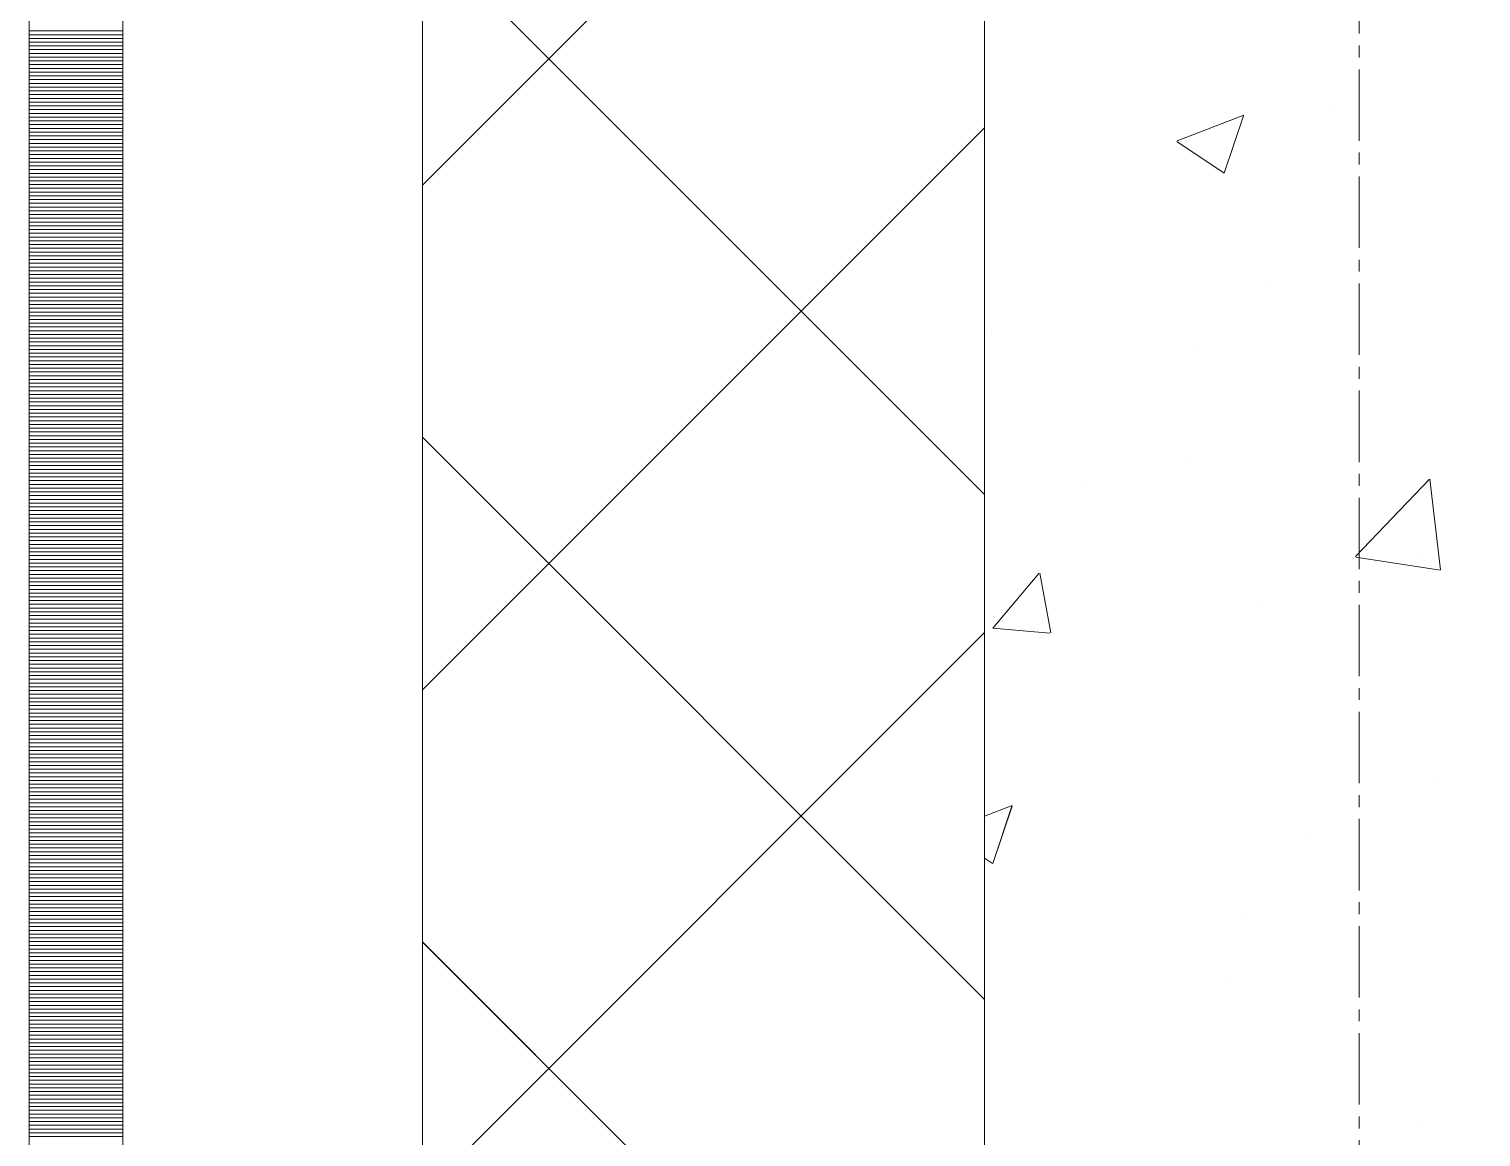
# Model space of a CAD drawing. Header units: millimetres. Extents: x 470010 to 1231400, y -134005 to 421770.
# Drawn here: x 672518.6 to 672906.1, y -22136.6 to -21841 of the extents above; entities that cross this region are included whole.
import ezdxf
from ezdxf.enums import TextEntityAlignment as Align

# ---------------------------------------------------------------- set-up
doc = ezdxf.new("R2010")
doc.units = ezdxf.units.MM
doc.linetypes.add('CENTER2', pattern=[28.575, 19.05, -3.175, 3.175, -3.175])
doc.linetypes.add('DASHED', pattern=[19.05, 12.7, -6.35])
doc.layers.get('Defpoints').update_dxf_attribs({"color": 140})
doc.layers.add('АР_Делит', color=120, linetype='Continuous', lineweight=0, plot=False)
for name, color, linetype, lineweight in [('АР_Стены ПЕНОблок', 52, 'Continuous', 20), ('АР_Тонкая', 254, 'Continuous', 5), ('АР_Утеплитель', 31, 'Continuous', 0), ('АР_Штриховка', 8, 'Continuous', 0)]:
    doc.layers.add(name, color=color, linetype=linetype, lineweight=lineweight)
doc.layers.add('РД_Оси_100', color=7, linetype='Continuous', lineweight=0, true_color=0x525252)
doc.styles.add('style1', font='ARIALN.TTF')

# ---------------------------------------------------------------- blocks, each defined once
blk = doc.blocks.new('СОШ_2200_АР_ОСИ_М100_28.05.24')
at = {"layer": 'АР_Делит', "color": 251, "linetype": 'DASHED', "true_color": 0x636466}
blk.add_lwpolyline([(-355, 13145), (-355, 100855), (37145, 100855), (37145, 129155), (72745, 129155), (72745, 135155), (114955, 135155), (114955, -355)], dxfattribs=at)
at = {"layer": 'РД_Оси_100', "color": 251, "linetype": 'CENTER2', "true_color": 0x636466}
blk.add_line((0, -6155), (0, 139938.679), dxfattribs=at)
blk = doc.blocks.new('A$C9108343f')
at = {"layer": 'АР_Стены ПЕНОблок', "color": 18, "linetype": 'Continuous', "lineweight": 20, "true_color": 0x000000}
blk.add_line((7054.96, 97555), (7054.96, 21355), dxfattribs=at)
at = {"layer": 'АР_Тонкая', "color": 18, "linetype": 'Continuous', "lineweight": 5, "true_color": 0x000000}
for p, q in [((6799.96, 97555), (6799.96, 21355)), ((6824.96, 97555), (6824.96, 21355)), ((6824.96, 21355), (6824.96, 97555)), ((6904.96, 21355), (6904.96, 97555))]:
    blk.add_line(p, q, dxfattribs=at)
at = {"layer": 'АР_Утеплитель', "color": 18, "linetype": 'Continuous', "lineweight": 0, "true_color": 0x000000}
for p, q in [((6904.96, 97555), (6904.96, 21355)), ((7054.96, 21355), (7054.96, 97555))]:
    blk.add_line(p, q, dxfattribs=at)
at = {"layer": 'АР_Штриховка', "color": 18, "linetype": 'Continuous', "lineweight": 0, "true_color": 0x000000}
for p, q in [((6904.96, 78483.62), (7054.96, 78633.62)), ((7054.96, 78401.05), (6904.96, 78551.05)), ((6799.96, 78524.75), (6824.96, 78524.75)), ((6799.96, 78523.75), (6824.96, 78523.75)), ((6799.96, 78522.75), (6824.96, 78522.75)), ((6799.96, 78521.75), (6824.96, 78521.75)), ((6799.96, 78520.75), (6824.96, 78520.75)), ((6799.96, 78519.75), (6824.96, 78519.75)), ((6799.96, 78518.75), (6824.96, 78518.75)), ((6799.96, 78517.75), (6824.96, 78517.75)), ((6799.96, 78516.75), (6824.96, 78516.75)), ((6799.96, 78515.75), (6824.96, 78515.75)), ((6799.96, 78514.75), (6824.96, 78514.75)), ((6799.96, 78513.75), (6824.96, 78513.75)), ((6799.96, 78512.75), (6824.96, 78512.75)), ((6799.96, 78511.75), (6824.96, 78511.75)), ((6799.96, 78510.75), (6824.96, 78510.75)), ((6799.96, 78509.75), (6824.96, 78509.75)), ((6799.96, 78508.75), (6824.96, 78508.75)), ((6799.96, 78507.75), (6824.96, 78507.75)), ((6799.96, 78506.75), (6824.96, 78506.75)), ((6799.96, 78505.75), (6824.96, 78505.75)), ((6799.96, 78504.75), (6824.96, 78504.75)), ((6799.96, 78503.75), (6824.96, 78503.75)), ((6799.96, 78502.75), (6824.96, 78502.75)), ((6799.96, 78501.75), (6824.96, 78501.75)), ((7106.38, 78495.44), (7124.16, 78502.27)), ((7118.95, 78486.76), (7124.1, 78502.11)), ((7148.29, 78504.43), (7148.29, 78504.43)), ((6799.96, 78500.75), (6824.96, 78500.75)), ((6799.96, 78499.75), (6824.96, 78499.75)), ((6799.96, 78498.75), (6824.96, 78498.75)), ((6799.96, 78497.75), (6824.96, 78497.75)), ((6904.96, 78348.92), (7054.96, 78498.92)), ((6799.96, 78496.75), (6824.96, 78496.75)), ((6799.96, 78495.75), (6824.96, 78495.75)), ((6799.96, 78494.75), (6824.96, 78494.75)), ((6799.96, 78493.75), (6824.96, 78493.75)), ((7106.3, 78495.28), (7118.94, 78486.76)), ((6799.96, 78492.75), (6824.96, 78492.75)), ((6799.96, 78491.75), (6824.96, 78491.75)), ((6799.96, 78490.75), (6824.96, 78490.75)), ((6799.96, 78489.75), (6824.96, 78489.75)), ((6799.96, 78488.75), (6824.96, 78488.75)), ((6799.96, 78487.75), (6824.96, 78487.75)), ((6799.96, 78486.75), (6824.96, 78486.75)), ((6799.96, 78485.75), (6824.96, 78485.75)), ((6799.96, 78484.75), (6824.96, 78484.75)), ((6799.96, 78483.75), (6824.96, 78483.75)), ((6799.96, 78482.75), (6824.96, 78482.75)), ((6799.96, 78481.75), (6824.96, 78481.75)), ((6799.96, 78480.75), (6824.96, 78480.75)), ((6799.96, 78479.75), (6824.96, 78479.75)), ((6799.96, 78478.75), (6824.96, 78478.75)), ((6799.96, 78477.75), (6824.96, 78477.75)), ((6799.96, 78476.75), (6824.96, 78476.75)), ((6799.96, 78475.75), (6824.96, 78475.75)), ((6799.96, 78474.75), (6824.96, 78474.75)), ((6799.96, 78473.75), (6824.96, 78473.75)), ((6799.96, 78472.75), (6824.96, 78472.75)), ((6799.96, 78471.75), (6824.96, 78471.75)), ((6799.96, 78470.75), (6824.96, 78470.75)), ((6799.96, 78469.75), (6824.96, 78469.75)), ((6799.96, 78468.75), (6824.96, 78468.75)), ((6799.96, 78467.75), (6824.96, 78467.75)), ((6799.96, 78466.75), (6824.96, 78466.75)), ((6799.96, 78465.75), (6824.96, 78465.75)), ((6799.96, 78464.75), (6824.96, 78464.75)), ((6799.96, 78463.75), (6824.96, 78463.75)), ((6799.96, 78462.75), (6824.96, 78462.75)), ((6799.96, 78461.75), (6824.96, 78461.75)), ((6799.96, 78460.75), (6824.96, 78460.75)), ((6799.96, 78459.75), (6824.96, 78459.75)), ((6799.96, 78458.75), (6824.96, 78458.75)), ((6799.96, 78457.75), (6824.96, 78457.75)), ((6799.96, 78456.75), (6824.96, 78456.75)), ((6799.96, 78455.75), (6824.96, 78455.75)), ((6799.96, 78454.75), (6824.96, 78454.75)), ((7130.9, 78457.02), (7130.9, 78457.02)), ((6799.96, 78453.75), (6824.96, 78453.75)), ((6799.96, 78452.75), (6824.96, 78452.75)), ((6799.96, 78451.75), (6824.96, 78451.75)), ((6799.96, 78450.75), (6824.96, 78450.75)), ((6799.96, 78449.75), (6824.96, 78449.75)), ((6799.96, 78448.75), (6824.96, 78448.75)), ((6799.96, 78447.75), (6824.96, 78447.75)), ((6799.96, 78446.75), (6824.96, 78446.75)), ((6799.96, 78445.75), (6824.96, 78445.75)), ((6799.96, 78444.75), (6824.96, 78444.75)), ((6799.96, 78443.75), (6824.96, 78443.75)), ((7056.73, 78444.2), (7056.73, 78444.2)), ((6799.96, 78442.75), (6824.96, 78442.75)), ((6799.96, 78441.75), (6824.96, 78441.75)), ((6799.96, 78440.75), (6824.96, 78440.75)), ((6799.96, 78439.75), (6824.96, 78439.75)), ((7110.9, 78440.81), (7110.9, 78440.81)), ((6799.96, 78438.75), (6824.96, 78438.75)), ((6799.96, 78437.75), (6824.96, 78437.75)), ((6799.96, 78436.75), (6824.96, 78436.75)), ((6799.96, 78435.75), (6824.96, 78435.75)), ((6799.96, 78434.75), (6824.96, 78434.75)), ((6799.96, 78433.75), (6824.96, 78433.75)), ((6799.96, 78432.75), (6824.96, 78432.75)), ((6799.96, 78431.75), (6824.96, 78431.75)), ((6799.96, 78430.75), (6824.96, 78430.75)), ((6799.96, 78429.75), (6824.96, 78429.75)), ((6799.96, 78428.75), (6824.96, 78428.75)), ((6799.96, 78427.75), (6824.96, 78427.75)), ((6799.96, 78426.75), (6824.96, 78426.75)), ((6799.96, 78425.75), (6824.96, 78425.75)), ((6799.96, 78424.75), (6824.96, 78424.75)), ((6799.96, 78423.75), (6824.96, 78423.75)), ((6799.96, 78422.75), (6824.96, 78422.75)), ((6799.96, 78421.75), (6824.96, 78421.75)), ((6799.96, 78420.75), (6824.96, 78420.75)), ((6799.96, 78419.75), (6824.96, 78419.75)), ((6799.96, 78418.75), (6824.96, 78418.75)), ((6799.96, 78417.75), (6824.96, 78417.75)), ((6799.96, 78416.75), (6824.96, 78416.75)), ((7054.96, 78266.35), (6904.96, 78416.35)), ((6799.96, 78415.75), (6824.96, 78415.75)), ((6799.96, 78414.75), (6824.96, 78414.75)), ((6799.96, 78413.75), (6824.96, 78413.75)), ((6799.96, 78412.75), (6824.96, 78412.75)), ((6799.96, 78411.75), (6824.96, 78411.75)), ((6799.96, 78410.75), (6824.96, 78410.75)), ((6799.96, 78409.75), (6824.96, 78409.75)), ((6799.96, 78408.75), (6824.96, 78408.75)), ((7110.29, 78410.08), (7110.29, 78410.08)), ((6799.96, 78407.75), (6824.96, 78407.75)), ((6799.96, 78406.75), (6824.96, 78406.75)), ((6799.96, 78405.75), (6824.96, 78405.75)), ((6799.96, 78404.75), (6824.96, 78404.75)), ((7081.47, 78404.25), (7081.47, 78404.25)), ((7153.97, 78384.49), (7173.76, 78405.11)), ((7176.64, 78380.99), (7173.83, 78405.12)), ((6799.96, 78403.75), (6824.96, 78403.75)), ((6799.96, 78402.75), (6824.96, 78402.75)), ((6799.96, 78401.75), (6824.96, 78401.75)), ((6799.96, 78400.75), (6824.96, 78400.75)), ((6799.96, 78399.75), (6824.96, 78399.75)), ((6799.96, 78398.75), (6824.96, 78398.75)), ((6799.96, 78397.75), (6824.96, 78397.75)), ((6799.96, 78396.75), (6824.96, 78396.75)), ((6799.96, 78395.75), (6824.96, 78395.75)), ((6799.96, 78394.75), (6824.96, 78394.75)), ((6799.96, 78393.75), (6824.96, 78393.75)), ((6799.96, 78392.75), (6824.96, 78392.75)), ((6799.96, 78391.75), (6824.96, 78391.75)), ((6799.96, 78390.75), (6824.96, 78390.75)), ((6799.96, 78389.75), (6824.96, 78389.75)), ((6799.96, 78388.75), (6824.96, 78388.75)), ((6799.96, 78387.75), (6824.96, 78387.75)), ((6799.96, 78386.75), (6824.96, 78386.75)), ((6799.96, 78385.75), (6824.96, 78385.75)), ((7171.77, 78385.04), (7171.77, 78385.04)), ((6799.96, 78384.75), (6824.96, 78384.75)), ((6799.96, 78383.75), (6824.96, 78383.75)), ((6799.96, 78382.75), (6824.96, 78382.75)), ((6799.96, 78381.75), (6824.96, 78381.75)), ((7154.03, 78384.37), (7176.62, 78380.87)), ((6799.96, 78380.75), (6824.96, 78380.75)), ((6799.96, 78379.75), (6824.96, 78379.75)), ((6799.96, 78378.75), (6824.96, 78378.75)), ((6799.96, 78377.75), (6824.96, 78377.75)), ((7057.18, 78365.41), (7069.43, 78380.01)), ((7072.63, 78364.13), (7069.69, 78380.05)), ((6799.96, 78376.75), (6824.96, 78376.75)), ((6799.96, 78375.75), (6824.96, 78375.75)), ((6799.96, 78374.75), (6824.96, 78374.75)), ((6799.96, 78373.75), (6824.96, 78373.75)), ((6799.96, 78372.75), (6824.96, 78372.75)), ((6799.96, 78371.75), (6824.96, 78371.75)), ((6799.96, 78370.75), (6824.96, 78370.75)), ((6799.96, 78369.75), (6824.96, 78369.75)), ((7127.82, 78372.46), (7127.82, 78372.46)), ((6799.96, 78368.75), (6824.96, 78368.75)), ((6799.96, 78367.75), (6824.96, 78367.75)), ((6799.96, 78366.75), (6824.96, 78366.75)), ((6799.96, 78365.75), (6824.96, 78365.75)), ((7057.18, 78365.41), (7072.36, 78364.08)), ((6799.96, 78364.75), (6824.96, 78364.75)), ((6799.96, 78363.75), (6824.96, 78363.75)), ((6799.96, 78362.75), (6824.96, 78362.75)), ((6799.96, 78361.75), (6824.96, 78361.75)), ((6904.96, 78214.21), (7054.96, 78364.21)), ((6799.96, 78360.75), (6824.96, 78360.75)), ((6799.96, 78359.75), (6824.96, 78359.75)), ((6799.96, 78358.75), (6824.96, 78358.75)), ((6799.96, 78357.75), (6824.96, 78357.75)), ((6799.96, 78356.75), (6824.96, 78356.75)), ((6799.96, 78355.75), (6824.96, 78355.75)), ((6799.96, 78354.75), (6824.96, 78354.75)), ((6799.96, 78353.75), (6824.96, 78353.75)), ((6799.96, 78352.75), (6824.96, 78352.75)), ((6799.96, 78351.75), (6824.96, 78351.75)), ((6799.96, 78350.75), (6824.96, 78350.75)), ((6799.96, 78349.75), (6824.96, 78349.75)), ((6799.96, 78348.75), (6824.96, 78348.75)), ((6799.96, 78347.75), (6824.96, 78347.75)), ((6799.96, 78346.75), (6824.96, 78346.75)), ((6799.96, 78345.75), (6824.96, 78345.75)), ((6799.96, 78344.75), (6824.96, 78344.75)), ((6799.96, 78343.75), (6824.96, 78343.75)), ((6799.96, 78342.75), (6824.96, 78342.75)), ((6799.96, 78341.75), (6824.96, 78341.75)), ((6799.96, 78340.75), (6824.96, 78340.75)), ((6799.96, 78339.75), (6824.96, 78339.75)), ((6799.96, 78338.75), (6824.96, 78338.75)), ((6799.96, 78337.75), (6824.96, 78337.75)), ((6799.96, 78336.75), (6824.96, 78336.75)), ((6799.96, 78335.75), (6824.96, 78335.75)), ((6799.96, 78334.75), (6824.96, 78334.75)), ((6799.96, 78333.75), (6824.96, 78333.75)), ((6799.96, 78332.75), (6824.96, 78332.75)), ((6799.96, 78331.75), (6824.96, 78331.75)), ((6799.96, 78330.75), (6824.96, 78330.75)), ((6799.96, 78329.75), (6824.96, 78329.75)), ((6799.96, 78328.75), (6824.96, 78328.75)), ((6799.96, 78327.75), (6824.96, 78327.75)), ((6799.96, 78326.75), (6824.96, 78326.75)), ((6799.96, 78325.75), (6824.96, 78325.75)), ((6799.96, 78324.75), (6824.96, 78324.75)), ((6799.96, 78323.75), (6824.96, 78323.75)), ((7175.07, 78325.19), (7175.07, 78325.19)), ((6799.96, 78322.75), (6824.96, 78322.75)), ((6799.96, 78321.75), (6824.96, 78321.75)), ((6799.96, 78320.75), (6824.96, 78320.75)), ((6799.96, 78319.75), (6824.96, 78319.75)), ((6799.96, 78318.75), (6824.96, 78318.75)), ((6799.96, 78317.75), (6824.96, 78317.75)), ((6799.96, 78316.75), (6824.96, 78316.75)), ((6799.96, 78315.75), (6824.96, 78315.75)), ((7054.96, 78315.24), (7062.36, 78318.08)), ((7057.15, 78302.57), (7062.3, 78317.92)), ((6799.96, 78314.75), (6824.96, 78314.75)), ((6799.96, 78313.75), (6824.96, 78313.75)), ((6799.96, 78312.75), (6824.96, 78312.75)), ((6799.96, 78311.75), (6824.96, 78311.75)), ((6799.96, 78310.75), (6824.96, 78310.75)), ((6799.96, 78309.75), (6824.96, 78309.75)), ((6799.96, 78308.75), (6824.96, 78308.75)), ((6799.96, 78307.75), (6824.96, 78307.75)), ((7141.79, 78309.36), (7141.79, 78309.36)), ((6799.96, 78306.75), (6824.96, 78306.75)), ((6799.96, 78305.75), (6824.96, 78305.75)), ((6799.96, 78304.75), (6824.96, 78304.75)), ((6799.96, 78303.75), (6824.96, 78303.75)), ((7054.96, 78304.04), (7057.14, 78302.57)), ((6799.96, 78302.75), (6824.96, 78302.75)), ((6799.96, 78301.75), (6824.96, 78301.75)), ((6799.96, 78300.75), (6824.96, 78300.75)), ((6799.96, 78299.75), (6824.96, 78299.75)), ((6799.96, 78298.75), (6824.96, 78298.75)), ((6799.96, 78297.75), (6824.96, 78297.75)), ((6799.96, 78296.75), (6824.96, 78296.75)), ((6799.96, 78295.75), (6824.96, 78295.75)), ((6799.96, 78294.75), (6824.96, 78294.75)), ((6799.96, 78293.75), (6824.96, 78293.75)), ((6799.96, 78292.75), (6824.96, 78292.75)), ((6799.96, 78291.75), (6824.96, 78291.75)), ((6799.96, 78290.75), (6824.96, 78290.75)), ((6799.96, 78289.75), (6824.96, 78289.75)), ((6799.96, 78288.75), (6824.96, 78288.75)), ((7124.73, 78287.91), (7124.73, 78287.91)), ((6799.96, 78287.75), (6824.96, 78287.75)), ((6799.96, 78286.75), (6824.96, 78286.75)), ((6799.96, 78285.75), (6824.96, 78285.75)), ((6799.96, 78284.75), (6824.96, 78284.75)), ((6799.96, 78283.75), (6824.96, 78283.75)), ((6799.96, 78282.75), (6824.96, 78282.75)), ((6799.96, 78281.75), (6824.96, 78281.75)), ((6799.96, 78280.75), (6824.96, 78280.75)), ((7054.96, 78131.65), (6904.96, 78281.65)), ((6799.96, 78279.75), (6824.96, 78279.75)), ((6799.96, 78278.75), (6824.96, 78278.75)), ((6799.96, 78277.75), (6824.96, 78277.75)), ((6799.96, 78276.75), (6824.96, 78276.75)), ((6799.96, 78275.75), (6824.96, 78275.75)), ((6799.96, 78274.75), (6824.96, 78274.75)), ((6799.96, 78273.75), (6824.96, 78273.75)), ((6799.96, 78272.75), (6824.96, 78272.75)), ((6799.96, 78271.75), (6824.96, 78271.75)), ((6799.96, 78270.75), (6824.96, 78270.75)), ((6799.96, 78269.75), (6824.96, 78269.75)), ((6799.96, 78268.75), (6824.96, 78268.75)), ((7120.64, 78270.73), (7120.64, 78270.73)), ((6799.96, 78267.75), (6824.96, 78267.75)), ((6799.96, 78266.75), (6824.96, 78266.75)), ((6799.96, 78265.75), (6824.96, 78265.75)), ((6799.96, 78264.75), (6824.96, 78264.75)), ((6799.96, 78263.75), (6824.96, 78263.75)), ((6799.96, 78262.75), (6824.96, 78262.75)), ((6799.96, 78261.75), (6824.96, 78261.75)), ((6799.96, 78260.75), (6824.96, 78260.75)), ((6799.96, 78259.75), (6824.96, 78259.75)), ((6799.96, 78258.75), (6824.96, 78258.75)), ((6799.96, 78257.75), (6824.96, 78257.75)), ((6799.96, 78256.75), (6824.96, 78256.75)), ((6799.96, 78255.75), (6824.96, 78255.75)), ((6799.96, 78254.75), (6824.96, 78254.75)), ((6799.96, 78253.75), (6824.96, 78253.75)), ((6799.96, 78252.75), (6824.96, 78252.75)), ((6799.96, 78251.75), (6824.96, 78251.75)), ((6799.96, 78250.75), (6824.96, 78250.75)), ((6799.96, 78249.75), (6824.96, 78249.75)), ((6799.96, 78248.75), (6824.96, 78248.75)), ((6799.96, 78247.75), (6824.96, 78247.75)), ((6799.96, 78246.75), (6824.96, 78246.75)), ((6799.96, 78245.75), (6824.96, 78245.75)), ((6799.96, 78244.75), (6824.96, 78244.75)), ((6799.96, 78243.75), (6824.96, 78243.75)), ((6799.96, 78242.75), (6824.96, 78242.75)), ((6799.96, 78241.75), (6824.96, 78241.75)), ((6799.96, 78240.75), (6824.96, 78240.75)), ((6799.96, 78239.75), (6824.96, 78239.75)), ((6799.96, 78238.75), (6824.96, 78238.75)), ((6799.96, 78237.75), (6824.96, 78237.75)), ((6799.96, 78236.75), (6824.96, 78236.75)), ((6799.96, 78235.75), (6824.96, 78235.75)), ((6799.96, 78234.75), (6824.96, 78234.75)), ((6799.96, 78233.75), (6824.96, 78233.75)), ((6799.96, 78232.75), (6824.96, 78232.75)), ((6799.96, 78231.75), (6824.96, 78231.75)), ((6799.96, 78230.75), (6824.96, 78230.75)), ((7171.83, 78233.38), (7171.83, 78233.38)), ((6799.96, 78229.75), (6824.96, 78229.75))]:
    blk.add_line(p, q, dxfattribs=at)
at = {"layer": 'РД_Оси_100'}
blk.add_blockref('СОШ_2200_АР_ОСИ_М100_28.05.24', (7154.96, 6755), dxfattribs=at)
at = {"layer": 'Defpoints', "color": 18, "true_color": 0x000000, "style": 'style1'}
for p in [(143949.34, 316089.12), (143974.98, 281639.5), (143890.4, 273244.71), (143839.99, 264276.81), (143967.75, 254892.38), (12251.96, 104178.14), (12382.58, 96023.14)]:
    blk.add_attdef('АР-ПОМЕЩЕНИЕ:НАИМЕНОВАНИЕ', text='', height=100, dxfattribs=at).set_placement(p, align=Align.MIDDLE)
at = {"layer": 'Defpoints', "color": 18, "true_color": 0x000000, "style": 'style1', "flags": 8}
for p in [(143951.3, 279099.09), (143848.34, 269251.11), (143875.33, 260094.25), (144049.74, 250824.7), (163419.28, 238153.36), (155897.46, 237965.97), (183037.2, 237965.97), (143342.94, 237876.19)]:
    blk.add_attdef('АР-ПОМЕЩЕНИЕ:НАИМЕНОВАНИЕ', text='', height=100, dxfattribs=at).set_placement(p, align=Align.MIDDLE)

msp = doc.modelspace()

# ---------------------------------------------------------------- linework, layer by layer
at = {"layer": 'АР_Стены ПЕНОблок', "color": 18, "linetype": 'Continuous', "lineweight": 20, "true_color": 0x000000}
msp.add_line((672773.57, -2811.242), (672773.57, -79011.242), dxfattribs=at)
at = {"layer": 'АР_Тонкая', "color": 18, "linetype": 'Continuous', "lineweight": 5, "true_color": 0x000000}
for p, q in [((672518.57, -2811.242), (672518.57, -79011.242)), ((672543.57, -2811.242), (672543.57, -79011.242)), ((672543.57, -79011.242), (672543.57, -2811.242)), ((672623.57, -79011.242), (672623.57, -2811.242))]:
    msp.add_line(p, q, dxfattribs=at)
at = {"layer": 'АР_Утеплитель', "color": 18, "linetype": 'Continuous', "lineweight": 0, "true_color": 0x000000}
for p, q in [((672623.57, -2811.242), (672623.57, -79011.242)), ((672773.57, -79011.242), (672773.57, -2811.242))]:
    msp.add_line(p, q, dxfattribs=at)
at = {"layer": 'АР_Штриховка', "color": 18, "linetype": 'Continuous', "lineweight": 0, "true_color": 0x000000}
for p, q in [((672623.57, -21882.62), (672773.57, -21732.62)), ((672773.57, -21965.187), (672623.57, -21815.187)), ((672518.57, -21841.492), (672543.57, -21841.492)), ((672518.57, -21842.492), (672543.57, -21842.492)), ((672518.57, -21843.492), (672543.57, -21843.492)), ((672518.57, -21844.492), (672543.57, -21844.492)), ((672518.57, -21845.492), (672543.57, -21845.492)), ((672518.57, -21846.492), (672543.57, -21846.492)), ((672518.57, -21847.492), (672543.57, -21847.492)), ((672518.57, -21848.492), (672543.57, -21848.492)), ((672518.57, -21849.492), (672543.57, -21849.492)), ((672518.57, -21850.492), (672543.57, -21850.492)), ((672518.57, -21851.492), (672543.57, -21851.492)), ((672518.57, -21852.492), (672543.57, -21852.492)), ((672518.57, -21853.492), (672543.57, -21853.492)), ((672518.57, -21854.492), (672543.57, -21854.492)), ((672518.57, -21855.492), (672543.57, -21855.492)), ((672518.57, -21856.492), (672543.57, -21856.492)), ((672518.57, -21857.492), (672543.57, -21857.492)), ((672518.57, -21858.492), (672543.57, -21858.492)), ((672518.57, -21859.492), (672543.57, -21859.492)), ((672518.57, -21860.492), (672543.57, -21860.492)), ((672518.57, -21861.492), (672543.57, -21861.492)), ((672518.57, -21862.492), (672543.57, -21862.492)), ((672518.57, -21863.492), (672543.57, -21863.492)), ((672518.57, -21864.492), (672543.57, -21864.492)), ((672518.57, -21865.492), (672543.57, -21865.492)), ((672518.57, -21866.492), (672543.57, -21866.492)), ((672824.987, -21870.803), (672842.772, -21863.976)), ((672837.566, -21879.486), (672842.717, -21864.137)), ((672518.57, -21867.492), (672543.57, -21867.492)), ((672518.57, -21868.492), (672543.57, -21868.492)), ((672518.57, -21869.492), (672543.57, -21869.492)), ((672518.57, -21870.492), (672543.57, -21870.492)), ((672623.57, -22017.324), (672773.57, -21867.324)), ((672518.57, -21871.492), (672543.57, -21871.492)), ((672518.57, -21872.492), (672543.57, -21872.492)), ((672518.57, -21873.492), (672543.57, -21873.492)), ((672518.57, -21874.492), (672543.57, -21874.492)), ((672824.917, -21870.959), (672837.551, -21879.481)), ((672518.57, -21875.492), (672543.57, -21875.492)), ((672518.57, -21876.492), (672543.57, -21876.492)), ((672518.57, -21877.492), (672543.57, -21877.492)), ((672518.57, -21878.492), (672543.57, -21878.492)), ((672518.57, -21879.492), (672543.57, -21879.492)), ((672518.57, -21880.492), (672543.57, -21880.492)), ((672518.57, -21881.492), (672543.57, -21881.492)), ((672518.57, -21882.492), (672543.57, -21882.492)), ((672518.57, -21883.492), (672543.57, -21883.492)), ((672518.57, -21884.492), (672543.57, -21884.492)), ((672518.57, -21885.492), (672543.57, -21885.492)), ((672518.57, -21886.492), (672543.57, -21886.492)), ((672518.57, -21887.492), (672543.57, -21887.492)), ((672518.57, -21888.492), (672543.57, -21888.492)), ((672518.57, -21889.492), (672543.57, -21889.492)), ((672518.57, -21890.492), (672543.57, -21890.492)), ((672518.57, -21891.492), (672543.57, -21891.492)), ((672518.57, -21892.492), (672543.57, -21892.492)), ((672518.57, -21893.492), (672543.57, -21893.492)), ((672518.57, -21894.492), (672543.57, -21894.492)), ((672518.57, -21895.492), (672543.57, -21895.492)), ((672518.57, -21896.492), (672543.57, -21896.492)), ((672518.57, -21897.492), (672543.57, -21897.492)), ((672518.57, -21898.492), (672543.57, -21898.492)), ((672518.57, -21899.492), (672543.57, -21899.492)), ((672518.57, -21900.492), (672543.57, -21900.492)), ((672518.57, -21901.492), (672543.57, -21901.492)), ((672518.57, -21902.492), (672543.57, -21902.492)), ((672518.57, -21903.492), (672543.57, -21903.492)), ((672518.57, -21904.492), (672543.57, -21904.492)), ((672518.57, -21905.492), (672543.57, -21905.492)), ((672518.57, -21906.492), (672543.57, -21906.492)), ((672518.57, -21907.492), (672543.57, -21907.492)), ((672518.57, -21908.492), (672543.57, -21908.492)), ((672518.57, -21909.492), (672543.57, -21909.492)), ((672518.57, -21910.492), (672543.57, -21910.492)), ((672518.57, -21911.492), (672543.57, -21911.492)), ((672518.57, -21912.492), (672543.57, -21912.492)), ((672518.57, -21913.492), (672543.57, -21913.492)), ((672518.57, -21914.492), (672543.57, -21914.492)), ((672518.57, -21915.492), (672543.57, -21915.492)), ((672518.57, -21916.492), (672543.57, -21916.492)), ((672518.57, -21917.492), (672543.57, -21917.492)), ((672518.57, -21918.492), (672543.57, -21918.492)), ((672518.57, -21919.492), (672543.57, -21919.492)), ((672518.57, -21920.492), (672543.57, -21920.492)), ((672518.57, -21921.492), (672543.57, -21921.492)), ((672518.57, -21922.492), (672543.57, -21922.492)), ((672518.57, -21923.492), (672543.57, -21923.492)), ((672518.57, -21924.492), (672543.57, -21924.492)), ((672518.57, -21925.492), (672543.57, -21925.492)), ((672518.57, -21926.492), (672543.57, -21926.492)), ((672518.57, -21927.492), (672543.57, -21927.492)), ((672518.57, -21928.492), (672543.57, -21928.492)), ((672518.57, -21929.492), (672543.57, -21929.492)), ((672518.57, -21930.492), (672543.57, -21930.492)), ((672518.57, -21931.492), (672543.57, -21931.492)), ((672518.57, -21932.492), (672543.57, -21932.492)), ((672518.57, -21933.492), (672543.57, -21933.492)), ((672518.57, -21934.492), (672543.57, -21934.492)), ((672518.57, -21935.492), (672543.57, -21935.492)), ((672518.57, -21936.492), (672543.57, -21936.492)), ((672518.57, -21937.492), (672543.57, -21937.492)), ((672518.57, -21938.492), (672543.57, -21938.492)), ((672518.57, -21939.492), (672543.57, -21939.492)), ((672518.57, -21940.492), (672543.57, -21940.492)), ((672518.57, -21941.492), (672543.57, -21941.492)), ((672518.57, -21942.492), (672543.57, -21942.492)), ((672518.57, -21943.492), (672543.57, -21943.492)), ((672518.57, -21944.492), (672543.57, -21944.492)), ((672518.57, -21945.492), (672543.57, -21945.492)), ((672518.57, -21946.492), (672543.57, -21946.492)), ((672518.57, -21947.492), (672543.57, -21947.492)), ((672518.57, -21948.492), (672543.57, -21948.492)), ((672518.57, -21949.492), (672543.57, -21949.492)), ((672518.57, -21950.492), (672543.57, -21950.492)), ((672518.57, -21951.492), (672543.57, -21951.492)), ((672773.57, -22099.891), (672623.57, -21949.891)), ((672518.57, -21952.492), (672543.57, -21952.492)), ((672518.57, -21953.492), (672543.57, -21953.492)), ((672518.57, -21954.492), (672543.57, -21954.492)), ((672518.57, -21955.492), (672543.57, -21955.492)), ((672518.57, -21956.492), (672543.57, -21956.492)), ((672518.57, -21957.492), (672543.57, -21957.492)), ((672518.57, -21958.492), (672543.57, -21958.492)), ((672518.57, -21959.492), (672543.57, -21959.492)), ((672518.57, -21960.492), (672543.57, -21960.492)), ((672518.57, -21961.492), (672543.57, -21961.492)), ((672518.57, -21962.492), (672543.57, -21962.492)), ((672518.57, -21963.492), (672543.57, -21963.492)), ((672872.586, -21981.752), (672892.369, -21961.133)), ((672895.25, -21985.247), (672892.443, -21961.125)), ((672518.57, -21964.492), (672543.57, -21964.492)), ((672518.57, -21965.492), (672543.57, -21965.492)), ((672518.57, -21966.492), (672543.57, -21966.492)), ((672518.57, -21967.492), (672543.57, -21967.492)), ((672518.57, -21968.492), (672543.57, -21968.492)), ((672518.57, -21969.492), (672543.57, -21969.492)), ((672518.57, -21970.492), (672543.57, -21970.492)), ((672518.57, -21971.492), (672543.57, -21971.492)), ((672518.57, -21972.492), (672543.57, -21972.492)), ((672518.57, -21973.492), (672543.57, -21973.492)), ((672518.57, -21974.492), (672543.57, -21974.492)), ((672518.57, -21975.492), (672543.57, -21975.492)), ((672518.57, -21976.492), (672543.57, -21976.492)), ((672518.57, -21977.492), (672543.57, -21977.492)), ((672518.57, -21978.492), (672543.57, -21978.492)), ((672518.57, -21979.492), (672543.57, -21979.492)), ((672518.57, -21980.492), (672543.57, -21980.492)), ((672518.57, -21981.492), (672543.57, -21981.492)), ((672518.57, -21982.492), (672543.57, -21982.492)), ((672872.64, -21981.869), (672895.23, -21985.372)), ((672518.57, -21983.492), (672543.57, -21983.492)), ((672518.57, -21984.492), (672543.57, -21984.492)), ((672518.57, -21985.492), (672543.57, -21985.492)), ((672518.57, -21986.492), (672543.57, -21986.492)), ((672775.794, -22000.829), (672788.039, -21986.236)), ((672791.238, -22002.114), (672788.301, -21986.192)), ((672518.57, -21987.492), (672543.57, -21987.492)), ((672518.57, -21988.492), (672543.57, -21988.492)), ((672518.57, -21989.492), (672543.57, -21989.492)), ((672518.57, -21990.492), (672543.57, -21990.492)), ((672518.57, -21991.492), (672543.57, -21991.492)), ((672518.57, -21992.492), (672543.57, -21992.492)), ((672518.57, -21993.492), (672543.57, -21993.492)), ((672518.57, -21994.492), (672543.57, -21994.492)), ((672518.57, -21995.492), (672543.57, -21995.492)), ((672518.57, -21996.492), (672543.57, -21996.492)), ((672518.57, -21997.492), (672543.57, -21997.492)), ((672518.57, -21998.492), (672543.57, -21998.492)), ((672518.57, -21999.492), (672543.57, -21999.492)), ((672518.57, -22000.492), (672543.57, -22000.492)), ((672518.57, -22001.492), (672543.57, -22001.492)), ((672518.57, -22002.492), (672543.57, -22002.492)), ((672623.57, -22152.028), (672773.57, -22002.028)), ((672775.794, -22000.834), (672790.976, -22002.162)), ((672518.57, -22003.492), (672543.57, -22003.492)), ((672518.57, -22004.492), (672543.57, -22004.492)), ((672518.57, -22005.492), (672543.57, -22005.492)), ((672518.57, -22006.492), (672543.57, -22006.492)), ((672518.57, -22007.492), (672543.57, -22007.492)), ((672518.57, -22008.492), (672543.57, -22008.492)), ((672518.57, -22009.492), (672543.57, -22009.492)), ((672518.57, -22010.492), (672543.57, -22010.492)), ((672518.57, -22011.492), (672543.57, -22011.492)), ((672518.57, -22012.492), (672543.57, -22012.492)), ((672518.57, -22013.492), (672543.57, -22013.492)), ((672518.57, -22014.492), (672543.57, -22014.492)), ((672518.57, -22015.492), (672543.57, -22015.492)), ((672518.57, -22016.492), (672543.57, -22016.492)), ((672518.57, -22017.492), (672543.57, -22017.492)), ((672518.57, -22018.492), (672543.57, -22018.492)), ((672518.57, -22019.492), (672543.57, -22019.492)), ((672518.57, -22020.492), (672543.57, -22020.492)), ((672518.57, -22021.492), (672543.57, -22021.492)), ((672518.57, -22022.492), (672543.57, -22022.492)), ((672518.57, -22023.492), (672543.57, -22023.492)), ((672518.57, -22024.492), (672543.57, -22024.492)), ((672518.57, -22025.492), (672543.57, -22025.492)), ((672518.57, -22026.492), (672543.57, -22026.492)), ((672518.57, -22027.492), (672543.57, -22027.492)), ((672518.57, -22028.492), (672543.57, -22028.492)), ((672518.57, -22029.492), (672543.57, -22029.492)), ((672518.57, -22030.492), (672543.57, -22030.492)), ((672518.57, -22031.492), (672543.57, -22031.492)), ((672518.57, -22032.492), (672543.57, -22032.492)), ((672518.57, -22033.492), (672543.57, -22033.492)), ((672518.57, -22034.492), (672543.57, -22034.492)), ((672518.57, -22035.492), (672543.57, -22035.492)), ((672518.57, -22036.492), (672543.57, -22036.492)), ((672518.57, -22037.492), (672543.57, -22037.492)), ((672518.57, -22038.492), (672543.57, -22038.492)), ((672518.57, -22039.492), (672543.57, -22039.492)), ((672518.57, -22040.492), (672543.57, -22040.492)), ((672518.57, -22041.492), (672543.57, -22041.492)), ((672518.57, -22042.492), (672543.57, -22042.492)), ((672518.57, -22043.492), (672543.57, -22043.492)), ((672518.57, -22044.492), (672543.57, -22044.492)), ((672518.57, -22045.492), (672543.57, -22045.492)), ((672518.57, -22046.492), (672543.57, -22046.492)), ((672518.57, -22047.492), (672543.57, -22047.492)), ((672518.57, -22048.492), (672543.57, -22048.492)), ((672773.57, -22051.005), (672780.97, -22048.164)), ((672775.764, -22063.674), (672780.915, -22048.325)), ((672518.57, -22049.492), (672543.57, -22049.492)), ((672518.57, -22050.492), (672543.57, -22050.492)), ((672518.57, -22051.492), (672543.57, -22051.492)), ((672518.57, -22052.492), (672543.57, -22052.492)), ((672518.57, -22053.492), (672543.57, -22053.492)), ((672518.57, -22054.492), (672543.57, -22054.492)), ((672518.57, -22055.492), (672543.57, -22055.492)), ((672518.57, -22056.492), (672543.57, -22056.492)), ((672518.57, -22057.492), (672543.57, -22057.492)), ((672518.57, -22058.492), (672543.57, -22058.492)), ((672518.57, -22059.492), (672543.57, -22059.492)), ((672518.57, -22060.492), (672543.57, -22060.492)), ((672518.57, -22061.492), (672543.57, -22061.492)), ((672518.57, -22062.492), (672543.57, -22062.492)), ((672518.57, -22063.492), (672543.57, -22063.492)), ((672518.57, -22064.492), (672543.57, -22064.492)), ((672773.57, -22062.199), (672775.749, -22063.669)), ((672518.57, -22065.492), (672543.57, -22065.492)), ((672518.57, -22066.492), (672543.57, -22066.492)), ((672518.57, -22067.492), (672543.57, -22067.492)), ((672518.57, -22068.492), (672543.57, -22068.492)), ((672518.57, -22069.492), (672543.57, -22069.492)), ((672518.57, -22070.492), (672543.57, -22070.492)), ((672518.57, -22071.492), (672543.57, -22071.492)), ((672518.57, -22072.492), (672543.57, -22072.492)), ((672518.57, -22073.492), (672543.57, -22073.492)), ((672518.57, -22074.492), (672543.57, -22074.492)), ((672518.57, -22075.492), (672543.57, -22075.492)), ((672518.57, -22076.492), (672543.57, -22076.492)), ((672518.57, -22077.492), (672543.57, -22077.492)), ((672518.57, -22078.492), (672543.57, -22078.492)), ((672518.57, -22079.492), (672543.57, -22079.492)), ((672518.57, -22080.492), (672543.57, -22080.492)), ((672518.57, -22081.492), (672543.57, -22081.492)), ((672518.57, -22082.492), (672543.57, -22082.492)), ((672518.57, -22083.492), (672543.57, -22083.492)), ((672518.57, -22084.492), (672543.57, -22084.492)), ((672518.57, -22085.492), (672543.57, -22085.492)), ((672518.57, -22086.492), (672543.57, -22086.492)), ((672518.57, -22087.492), (672543.57, -22087.492)), ((672773.57, -22234.595), (672623.57, -22084.595)), ((672518.57, -22088.492), (672543.57, -22088.492)), ((672518.57, -22089.492), (672543.57, -22089.492)), ((672518.57, -22090.492), (672543.57, -22090.492)), ((672518.57, -22091.492), (672543.57, -22091.492)), ((672518.57, -22092.492), (672543.57, -22092.492)), ((672518.57, -22093.492), (672543.57, -22093.492)), ((672518.57, -22094.492), (672543.57, -22094.492)), ((672518.57, -22095.492), (672543.57, -22095.492)), ((672518.57, -22096.492), (672543.57, -22096.492)), ((672518.57, -22097.492), (672543.57, -22097.492)), ((672518.57, -22098.492), (672543.57, -22098.492)), ((672518.57, -22099.492), (672543.57, -22099.492)), ((672518.57, -22100.492), (672543.57, -22100.492)), ((672518.57, -22101.492), (672543.57, -22101.492)), ((672518.57, -22102.492), (672543.57, -22102.492)), ((672518.57, -22103.492), (672543.57, -22103.492)), ((672518.57, -22104.492), (672543.57, -22104.492)), ((672518.57, -22105.492), (672543.57, -22105.492)), ((672518.57, -22106.492), (672543.57, -22106.492)), ((672518.57, -22107.492), (672543.57, -22107.492)), ((672518.57, -22108.492), (672543.57, -22108.492)), ((672518.57, -22109.492), (672543.57, -22109.492)), ((672518.57, -22110.492), (672543.57, -22110.492)), ((672518.57, -22111.492), (672543.57, -22111.492)), ((672518.57, -22112.492), (672543.57, -22112.492)), ((672518.57, -22113.492), (672543.57, -22113.492)), ((672518.57, -22114.492), (672543.57, -22114.492)), ((672518.57, -22115.492), (672543.57, -22115.492)), ((672518.57, -22116.492), (672543.57, -22116.492)), ((672518.57, -22117.492), (672543.57, -22117.492)), ((672518.57, -22118.492), (672543.57, -22118.492)), ((672518.57, -22119.492), (672543.57, -22119.492)), ((672518.57, -22120.492), (672543.57, -22120.492)), ((672518.57, -22121.492), (672543.57, -22121.492)), ((672518.57, -22122.492), (672543.57, -22122.492)), ((672518.57, -22123.492), (672543.57, -22123.492)), ((672518.57, -22124.492), (672543.57, -22124.492)), ((672518.57, -22125.492), (672543.57, -22125.492)), ((672518.57, -22126.492), (672543.57, -22126.492)), ((672518.57, -22127.492), (672543.57, -22127.492)), ((672518.57, -22128.492), (672543.57, -22128.492)), ((672518.57, -22129.492), (672543.57, -22129.492)), ((672518.57, -22130.492), (672543.57, -22130.492)), ((672518.57, -22131.492), (672543.57, -22131.492)), ((672518.57, -22132.492), (672543.57, -22132.492)), ((672518.57, -22133.492), (672543.57, -22133.492)), ((672518.57, -22134.492), (672543.57, -22134.492)), ((672518.57, -22135.492), (672543.57, -22135.492)), ((672518.57, -22136.492), (672543.57, -22136.492))]:
    msp.add_line(p, q, dxfattribs=at)

# ---------------------------------------------------------------- block references
msp.add_blockref('A$C9108343f', (665718.612, -100366.242))
at = {"layer": 'РД_Оси_100'}
msp.add_blockref('СОШ_2200_АР_ОСИ_М100_28.05.24', (672873.57, -93611.242), dxfattribs=at)

doc.saveas('drawing.dxf')
